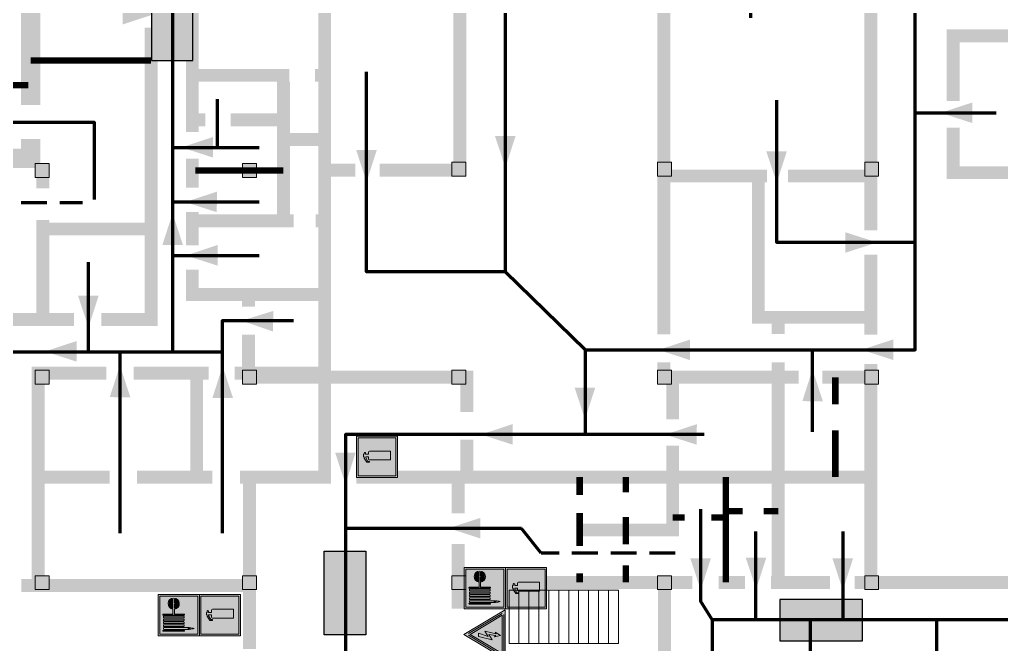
# Model space of a CAD drawing. Header units: millimetres. Extents: x 13810 to 67229, y 12374 to 21950.
# Drawn here: x 25651.7 to 25803.9, y 13954.5 to 14051.3 of the extents above; entities that cross this region are included whole.
import ezdxf

# ---------------------------------------------------------------- set-up
doc = ezdxf.new("R2010")
doc.units = ezdxf.units.MM
doc.linetypes.add('{ Wide Dash }', pattern=[12, 4, -2, 4, -2])
doc.layers.add('План_Штампы', color=7, linetype='Continuous')

# ---------------------------------------------------------------- blocks, each defined once
blk = doc.blocks.new('A$C32E8229D')
at = {"true_color": 0xffffff}
blk.add_hatch(color=7, dxfattribs=at).paths.add_polyline_path([(0, 0), (0, -8), (16, -8), (16, 0)])
h = blk.add_hatch(color=126)
h.paths.add_polyline_path([(0.2, -0.2), (15.8, -0.2), (15.8, -7.8), (0.2, -7.8)])
h.paths.add_polyline_path([(13.49, -2.05), (12.08, -2.05), (11.37, -2.63, 0.162397), (11.29, -2.84), (11.29, -3.63), (10.35, -3.63), (10.35, -4.05), (11.68, -4.05), (11.68, -3.48), (12.26, -4.28), (11.29, -5.1), (11.29, -6.78), (11.85, -6.78), (11.85, -5.44), (12.8, -4.64), (12.8, -5.94), (14.46, -5.94), (14.46, -5.39), (13.45, -5.39), (13.45, -3.97), (12.46, -2.59), (13.15, -2.59), (13.69, -3.34), (14.18, -3)], flags=16)
h.paths.add_polyline_path([(10.74, -1.82, 1), (11.8, -1.82, 1)], flags=16)
h.paths.add_polyline_path([(9.39, -3.59), (5.99, -3.59), (6.56, -3.03), (5.91, -3.03), (5.1, -3.83), (5.91, -4.64), (6.56, -4.64), (5.99, -4.09), (9.39, -4.09)], flags=16)
h.paths.add_polyline_path([(4.29, -1.08), (1.72, -1.08), (1.72, -6.6), (4.29, -6.6)], flags=16)
at = {"color": 126}
blk.add_lwpolyline([(16, -8), (0, -8), (0, 0), (16, 0)], close=True, dxfattribs=at)
blk = doc.blocks.new('A$C3AD82952')
at = {"true_color": 0xf5f5ff}
h = blk.add_hatch(color=7, dxfattribs=at)
h.dxf.hatch_style = 1
h.paths.add_polyline_path([(8.21, 8.73, 0.414214), (7.89, 9.05), (7.22, 9.05), (7.22, 9.92), (7.59, 9.92, 1), (7.57, 10.36), (7.22, 10.36), (7.22, 10.6), (6.43, 10.6), (6.43, 10.36), (6.01, 10.36), (4.74, 9.59), (4.74, 8.69), (4.98, 8.73), (4.98, 9.26), (6.12, 9.91), (6.43, 9.91), (6.43, 9.05), (5.76, 9.05, 0.414214), (5.44, 8.73), (5.44, 2.2), (8.21, 2.2)], flags=0)
h.paths.add_polyline_path([(12.8, 12.8), (0, 12.8), (0, 0), (12.8, 0)])
h.paths.add_polyline_path([(0.51, 12.29), (12.29, 12.29), (12.29, 0.51), (0.51, 0.51)], flags=16)
h.paths.add_polyline_path([(4.74, 9.59), (6.01, 10.36), (6.43, 10.36), (6.43, 10.6), (7.22, 10.6), (7.22, 10.36), (7.59, 10.36, -0.94586), (7.59, 9.92), (7.22, 9.92), (7.22, 9.05), (7.89, 9.05, -0.414214), (8.21, 8.73), (8.21, 2.2), (5.44, 2.2), (5.44, 8.73, -0.414214), (5.76, 9.05), (6.43, 9.05), (6.43, 9.91), (6.12, 9.91), (4.98, 9.26), (4.98, 8.73), (4.74, 8.69)], flags=0)
h = blk.add_hatch(color=242)
h.dxf.hatch_style = 1
h.paths.add_polyline_path([(12.29, 12.29), (0.51, 12.29), (0.51, 0.51), (12.29, 0.51)])
h.paths.add_polyline_path([(4.74, 8.69), (4.74, 9.59), (6.01, 10.36), (6.43, 10.36), (6.43, 10.6), (7.22, 10.6), (7.22, 10.36), (7.59, 10.36, -0.94586), (7.59, 9.92), (7.22, 9.92), (7.22, 9.05), (7.89, 9.05, -0.414214), (8.21, 8.73), (8.21, 2.2), (5.44, 2.2), (5.44, 8.73, -0.414214), (5.76, 9.05), (6.43, 9.05), (6.43, 9.91), (6.12, 9.91), (4.98, 9.26), (4.98, 8.73)], flags=16)
h = blk.add_hatch(color=7, dxfattribs=at)
h.dxf.hatch_style = 1
h.paths.add_polyline_path([(8.21, 8.73, 0.414214), (7.89, 9.05), (7.22, 9.05), (7.22, 9.92), (7.59, 9.92, 1), (7.57, 10.36), (7.22, 10.36), (7.22, 10.6), (6.43, 10.6), (6.43, 10.36), (6.01, 10.36), (4.74, 9.59), (4.74, 8.69), (4.98, 8.73), (4.98, 9.26), (6.12, 9.91), (6.43, 9.91), (6.43, 9.05), (5.76, 9.05, 0.414214), (5.44, 8.73), (5.44, 2.2), (8.21, 2.2)])
at = {"color": 242, "lineweight": 5}
for p, q in [((0, 0), (0, 12.8)), ((0, 12.8), (12.8, 12.8)), ((12.8, 0), (12.8, 12.8)), ((6.01, 10.36), (4.74, 9.59)), ((4.74, 9.59), (4.74, 8.69)), ((4.98, 9.26), (6.12, 9.91)), ((4.98, 8.73), (4.98, 9.26)), ((6.01, 10.36), (6.43, 10.36)), ((6.12, 9.91), (6.43, 9.91)), ((7.22, 10.6), (6.43, 10.6)), ((6.43, 10.6), (6.43, 10.36)), ((6.43, 9.91), (6.43, 9.05)), ((7.22, 10.36), (7.22, 10.6)), ((7.59, 10.36), (7.22, 10.36)), ((7.22, 9.05), (7.22, 9.92)), ((7.59, 9.92), (7.22, 9.92)), ((4.74, 8.69), (4.98, 8.73)), ((5.44, 2.2), (5.44, 8.73)), ((5.76, 9.05), (6.43, 9.05)), ((7.89, 9.05), (7.22, 9.05)), ((8.21, 2.2), (8.21, 8.73)), ((0, 0), (12.8, 0)), ((5.44, 2.2), (8.21, 2.2))]:
    blk.add_line(p, q, dxfattribs=at)
blk.add_lwpolyline([(0.51, 12.29), (12.29, 12.29), (12.29, 0.51), (0.51, 0.51)], close=True, dxfattribs=at)
for centre, radius, start, end in [((7.58, 10.14), 0.223, 273.1875, 86.8125), ((5.76, 8.73), 0.32, 90, 180), ((7.89, 8.73), 0.32, 0, 90)]:
    blk.add_arc(centre, radius, start, end, dxfattribs=at)
blk = doc.blocks.new('A$C37112FD5')
at = {"true_color": 0xf5f5ff}
h = blk.add_hatch(color=7, dxfattribs=at)
h.dxf.hatch_style = 1
h.paths.add_polyline_path([(12.8, -7.4), (0, -7.4), (0, -20.2), (12.8, -20.2)])
h.paths.add_polyline_path([(12.29, -7.91), (12.29, -19.69), (0.51, -19.69), (0.51, -7.91)], flags=16)
h.paths.add_polyline_path([(4.98, -9.04, -0.42597), (5.17, -9.22), (5.17, -12.25), (5.17, -15.29, -0.432244), (4.98, -15.47), (4.83, -15.47, -0.42597), (4.64, -15.29), (4.64, -12.25), (4.64, -9.22, -0.432244), (4.83, -9.04)], flags=0)
h.paths.add_polyline_path([(4.28, -9.22), (4.28, -12.25), (4.28, -15.29, -0.432244), (4.09, -15.47), (3.94, -15.47, -0.42597), (3.75, -15.29), (3.75, -12.25), (3.75, -9.22, -0.432244), (3.94, -9.04), (4.09, -9.04, -0.42597)], flags=0)
h.paths.add_polyline_path([(5.72, -9.04), (5.87, -9.04, -0.42597), (6.06, -9.22), (6.06, -12.25), (6.06, -15.29, -0.432244), (5.87, -15.47), (5.72, -15.47, -0.42597), (5.53, -15.29), (5.53, -12.25), (5.53, -9.22, -0.432244)], flags=0)
h.paths.add_polyline_path([(6.42, -8.9), (6.5, -8.9, -0.42597), (6.69, -9.08), (6.69, -12.03), (8.21, -12.03, -15.824349), (8.21, -12.47), (6.69, -12.47), (6.69, -15.42, -0.432244), (6.5, -15.6), (6.42, -15.6)], flags=0)
h.paths.add_polyline_path([(3.39, -9.22), (3.39, -12.25), (3.39, -15.29, -0.432244), (3.2, -15.47), (3.05, -15.47, -0.42597), (2.85, -15.29), (2.85, -12.25), (2.85, -9.22, -0.432244), (3.05, -9.04), (3.2, -9.04, -0.42597)], flags=0)
h.paths.add_polyline_path([(2.5, -9.22), (2.5, -16.71), (1.96, -16.71), (1.96, -9.22, -0.432244), (2.15, -9.04), (2.31, -9.04, -0.42597)], flags=0)
h.paths.add_polyline_path([(1.61, -8.9), (1.61, -15.6), (1.57, -15.6, -0.42597), (1.37, -15.42), (1.37, -12.03), (1.37, -9.09, -0.432244), (1.57, -8.9)], flags=0)
h.paths.add_polyline_path([(9.76, -10.81), (9.76, -12.03), (8.49, -12.03, -0.336371)], flags=0)
h.paths.add_polyline_path([(8.49, -12.47), (9.76, -12.47), (9.76, -13.7, -0.336371)], flags=0)
h.paths.add_polyline_path([(10.11, -10.81, -0.336371), (11.38, -12.03), (10.11, -12.03)], flags=0)
h.paths.add_polyline_path([(10.11, -12.47), (11.38, -12.47, -0.336371), (10.11, -13.7)], flags=0)
h.paths.add_polyline_path([(2.5, -16.84), (2.5, -17.05), (1.97, -17.05), (1.97, -16.84)], flags=0)
h.paths.add_polyline_path([(2.5, -17.24, -0.033778), (2.24, -18.6, -0.033778), (1.97, -17.24)], flags=0)
h = blk.add_hatch(color=242)
h.dxf.hatch_style = 1
h.paths.add_polyline_path([(12.29, -7.91), (0.51, -7.91), (0.51, -19.69), (12.29, -19.69)])
h.paths.add_polyline_path([(6.42, -15.6), (6.42, -8.9), (6.5, -8.9, -0.42597), (6.69, -9.08), (6.69, -12.03), (8.21, -12.03, -15.824349), (8.21, -12.47), (6.69, -12.47), (6.69, -15.42, -0.432244), (6.5, -15.6)], flags=16)
h.paths.add_polyline_path([(5.87, -15.47), (5.72, -15.47, -0.42597), (5.53, -15.29), (5.53, -12.25), (5.53, -9.22, -0.432244), (5.72, -9.04), (5.87, -9.04, -0.42597), (6.06, -9.22), (6.06, -12.25), (6.06, -15.29, -0.432244)], flags=16)
h.paths.add_polyline_path([(4.98, -15.47), (4.83, -15.47, -0.42597), (4.64, -15.29), (4.64, -12.25), (4.64, -9.22, -0.432244), (4.83, -9.04), (4.98, -9.04, -0.42597), (5.17, -9.22), (5.17, -12.25), (5.17, -15.29, -0.432244)], flags=16)
h.paths.add_polyline_path([(4.09, -15.47), (3.94, -15.47, -0.42597), (3.75, -15.29), (3.75, -12.25), (3.75, -9.22, -0.432244), (3.94, -9.04), (4.09, -9.04, -0.42597), (4.28, -9.22), (4.28, -12.25), (4.28, -15.29, -0.432244)], flags=16)
h.paths.add_polyline_path([(3.2, -15.47), (3.05, -15.47, -0.42597), (2.85, -15.29), (2.85, -12.25), (2.85, -9.22, -0.432244), (3.05, -9.04), (3.2, -9.04, -0.42597), (3.39, -9.22), (3.39, -12.25), (3.39, -15.29, -0.432244)], flags=16)
h.paths.add_polyline_path([(2.5, -17.05), (1.97, -17.05), (1.97, -16.84), (2.5, -16.84)], flags=16)
h.paths.add_polyline_path([(2.5, -17.24, -0.033778), (2.24, -18.6, -0.033778), (1.97, -17.24)], flags=16)
h.paths.add_polyline_path([(2.5, -16.71), (1.96, -16.71), (1.96, -9.22, -0.432244), (2.15, -9.04), (2.31, -9.04, -0.42597), (2.5, -9.22)], flags=16)
h.paths.add_polyline_path([(1.61, -15.6), (1.57, -15.6, -0.42597), (1.37, -15.42), (1.37, -12.03), (1.37, -9.09, -0.432244), (1.57, -8.9), (1.61, -8.9)], flags=16)
h.paths.add_polyline_path([(8.49, -12.47), (9.76, -12.47), (9.76, -13.7, -0.336371)], flags=0)
h.paths.add_polyline_path([(10.11, -13.7), (10.11, -12.47), (11.38, -12.47, -0.336371)], flags=0)
h.paths.add_polyline_path([(8.49, -12.03, -0.336371), (9.76, -10.81), (9.76, -12.03)], flags=0)
h.paths.add_polyline_path([(10.11, -12.03), (10.11, -10.81, -0.336371), (11.38, -12.03)], flags=0)
h = blk.add_hatch(color=7, dxfattribs=at)
h.dxf.hatch_style = 1
h.paths.add_polyline_path([(1.61, -8.9), (1.57, -8.9, 0.432244), (1.37, -9.09), (1.37, -12.03), (1.37, -15.42, 0.42597), (1.57, -15.6), (1.61, -15.6)])
h.paths.add_polyline_path([(2.5, -9.22, 0.42597), (2.31, -9.04), (2.15, -9.04, 0.432244), (1.96, -9.22), (1.96, -16.71), (2.5, -16.71)])
h.paths.add_polyline_path([(2.5, -16.84), (1.97, -16.84), (1.97, -17.05), (2.5, -17.05)])
h.paths.add_polyline_path([(2.5, -17.24), (1.97, -17.24, 0.033778), (2.24, -18.6, 0.033778)])
h.paths.add_polyline_path([(3.39, -12.25), (3.39, -9.22, 0.42597), (3.2, -9.04), (3.05, -9.04, 0.432244), (2.85, -9.22), (2.85, -12.25), (2.85, -15.29, 0.42597), (3.05, -15.47), (3.2, -15.47, 0.432244), (3.39, -15.29)])
h.paths.add_polyline_path([(4.28, -12.25), (4.28, -9.22, 0.42597), (4.09, -9.04), (3.94, -9.04, 0.432244), (3.75, -9.22), (3.75, -12.25), (3.75, -15.29, 0.42597), (3.94, -15.47), (4.09, -15.47, 0.432244), (4.28, -15.29)])
h.paths.add_polyline_path([(5.17, -12.25), (5.17, -9.22, 0.42597), (4.98, -9.04), (4.83, -9.04, 0.432244), (4.64, -9.22), (4.64, -12.25), (4.64, -15.29, 0.42597), (4.83, -15.47), (4.98, -15.47, 0.432244), (5.17, -15.29)])
h.paths.add_polyline_path([(6.06, -12.25), (6.06, -9.22, 0.42597), (5.87, -9.04), (5.72, -9.04, 0.432244), (5.53, -9.22), (5.53, -12.25), (5.53, -15.29, 0.42597), (5.72, -15.47), (5.87, -15.47, 0.432244), (6.06, -15.29)])
h.paths.add_polyline_path([(6.69, -12.47), (8.21, -12.47, 15.824349), (8.21, -12.03), (6.69, -12.03), (6.69, -9.08, 0.42597), (6.5, -8.9), (6.42, -8.9), (6.42, -15.6), (6.5, -15.6, 0.432244), (6.69, -15.42)])
h.paths.add_polyline_path([(8.49, -12.47), (9.76, -12.47), (9.76, -13.7, -0.336371)], flags=16)
h.paths.add_polyline_path([(8.49, -12.03, -0.336371), (9.76, -10.81), (9.76, -12.03)], flags=16)
h.paths.add_polyline_path([(10.11, -12.47), (11.38, -12.47, -0.336371), (10.11, -13.7)], flags=16)
h.paths.add_polyline_path([(10.11, -12.03), (10.11, -10.81, -0.336371), (11.38, -12.03)], flags=16)
h = blk.add_hatch(color=242)
h.dxf.hatch_style = 1
h.paths.add_polyline_path([(9.76, -10.81, 0.336371), (8.49, -12.03), (9.76, -12.03)])
h.paths.add_polyline_path([(10.11, -10.81), (10.11, -12.03), (11.38, -12.03, 0.336371)])
h.paths.add_polyline_path([(11.38, -12.47), (10.11, -12.47), (10.11, -13.7, 0.336371)])
h.paths.add_polyline_path([(9.76, -12.47), (8.49, -12.47, 0.336371), (9.76, -13.7)])
at = {"color": 242, "lineweight": 5}
for p, q in [((0, -20.2), (0, -7.4)), ((0, -7.4), (12.8, -7.4)), ((1.37, -12.03), (1.37, -9.08)), ((1.57, -8.9), (1.61, -8.9)), ((1.61, -8.9), (1.61, -15.6)), ((2.15, -9.04), (2.31, -9.04)), ((3.05, -9.04), (3.2, -9.04)), ((3.94, -9.04), (4.09, -9.04)), ((4.83, -9.04), (4.98, -9.04)), ((5.72, -9.04), (5.87, -9.04)), ((6.42, -8.9), (6.42, -15.6)), ((6.5, -8.9), (6.42, -8.9)), ((6.69, -12.03), (6.69, -9.08)), ((12.8, -20.2), (12.8, -7.4)), ((1.37, -12.03), (1.37, -15.42)), ((1.96, -16.71), (1.96, -9.22)), ((2.5, -16.71), (2.5, -9.22)), ((2.85, -12.25), (2.85, -9.22)), ((3.39, -12.25), (3.39, -9.22)), ((3.75, -12.25), (3.75, -9.22)), ((4.28, -12.25), (4.28, -9.22)), ((4.64, -12.25), (4.64, -9.22)), ((5.17, -12.25), (5.17, -9.22)), ((5.53, -12.25), (5.53, -9.22)), ((6.06, -12.25), (6.06, -9.22)), ((8.21, -12.03), (6.69, -12.03)), ((9.76, -12.03), (8.49, -12.03)), ((9.76, -10.81), (9.76, -12.03)), ((10.11, -10.81), (10.11, -12.03)), ((11.38, -12.03), (10.11, -12.03)), ((2.85, -12.25), (2.85, -15.29)), ((3.39, -12.25), (3.39, -15.29)), ((3.75, -12.25), (3.75, -15.29)), ((4.28, -12.25), (4.28, -15.29)), ((4.64, -12.25), (4.64, -15.29)), ((5.17, -12.25), (5.17, -15.29)), ((5.53, -12.25), (5.53, -15.29)), ((6.06, -12.25), (6.06, -15.29)), ((8.21, -12.47), (6.69, -12.47)), ((6.69, -12.47), (6.69, -15.42)), ((9.76, -12.47), (8.49, -12.47)), ((9.76, -12.47), (9.76, -13.7)), ((11.38, -12.47), (10.11, -12.47)), ((10.11, -12.47), (10.11, -13.7)), ((1.57, -15.6), (1.61, -15.6)), ((1.96, -16.71), (2.5, -16.71)), ((1.97, -16.84), (2.5, -16.84)), ((1.97, -17.05), (1.97, -16.84)), ((2.5, -17.05), (1.97, -17.05)), ((1.97, -17.24), (2.5, -17.24)), ((2.5, -16.84), (2.5, -17.05)), ((3.05, -15.47), (3.2, -15.47)), ((3.94, -15.47), (4.09, -15.47)), ((4.83, -15.47), (4.98, -15.47)), ((5.72, -15.47), (5.87, -15.47)), ((6.42, -15.6), (6.5, -15.6)), ((0, -20.2), (12.8, -20.2))]:
    blk.add_line(p, q, dxfattribs=at)
blk.add_lwpolyline([(0.51, -7.91), (12.29, -7.91), (12.29, -19.69), (0.51, -19.69)], close=True, dxfattribs=at)
for centre, radius, start, end in [((1.56, -9.09), 0.182, 87.1027, 180.6071), ((2.15, -9.22), 0.182, 87.1027, 180.6071), ((2.32, -9.22), 0.182, 359.3929, 92.8973), ((3.04, -9.22), 0.182, 87.1027, 180.6071), ((3.21, -9.22), 0.182, 359.3929, 92.8973), ((3.93, -9.22), 0.182, 87.1027, 180.6071), ((4.1, -9.22), 0.182, 359.3929, 92.8973), ((4.82, -9.22), 0.182, 87.1027, 180.6071), ((4.99, -9.22), 0.182, 359.3929, 92.8973), ((5.71, -9.22), 0.182, 87.1027, 180.6071), ((5.88, -9.22), 0.182, 359.3929, 92.8973), ((6.51, -9.09), 0.182, 359.3929, 92.8973), ((9.93, -12.25), 1.74, 187.2319, 172.7681), ((9.93, -12.25), 1.46, 96.9927, 171.3585), ((9.93, -12.25), 1.46, 8.6415, 83.0073), ((9.93, -12.25), 1.46, 188.6415, 263.0073), ((9.93, -12.25), 1.46, 276.9927, 351.3585), ((1.56, -15.42), 0.182, 179.3929, 272.8973), ((12.17, -15.98), 10.27, 187.041, 194.7793), ((-7.7, -15.98), 10.27, 345.2207, 352.959), ((3.04, -15.29), 0.182, 179.3929, 272.8973), ((3.21, -15.29), 0.182, 267.1027, 0.6071), ((3.93, -15.29), 0.182, 179.3929, 272.8973), ((4.1, -15.29), 0.182, 267.1027, 0.6071), ((4.82, -15.29), 0.182, 179.3929, 272.8973), ((4.99, -15.29), 0.182, 267.1027, 0.6071), ((5.71, -15.29), 0.182, 179.3929, 272.8973), ((5.88, -15.29), 0.182, 267.1027, 0.6071), ((6.51, -15.42), 0.182, 267.1027, 0.6071)]:
    blk.add_arc(centre, radius, start, end, dxfattribs=at)
blk = doc.blocks.new('A$C3E6D3DDE')
at = {"lineweight": 5}
h = blk.add_hatch(color=40, dxfattribs=at)
h.paths.add_polyline_path([(24.1, 1.45), (16.46, -11.35), (31.74, -11.35)])
h.paths.add_polyline_path([(24.09, -0.46), (30.03, -10.41), (18.14, -10.41)], flags=16)
h.paths.add_polyline_path([(24.54, -3.08), (23.41, -6.02), (25.13, -5.01), (24.33, -8.5), (24.82, -8.27), (23.79, -9.86), (23.4, -8.04), (23.8, -8.43), (24.04, -6.29), (22.39, -7.25), (23.44, -3.08)], flags=0)
h = blk.add_hatch(color=256, dxfattribs=at)
h.paths.add_polyline_path([(24.37, 0.03, 0.567511), (23.82, 0.03), (17.59, -10.4, 0.582454), (17.86, -10.88), (30.32, -10.88, 0.582149), (30.6, -10.4)])
h.paths.add_polyline_path([(24.09, -0.46), (18.14, -10.41), (30.03, -10.41)], flags=16)
h.paths.add_polyline_path([(24.54, -3.08), (23.41, -6.02), (25.13, -5.01), (24.33, -8.5), (24.82, -8.27), (23.79, -9.86), (23.4, -8.04), (23.8, -8.43), (24.04, -6.29), (22.39, -7.25), (23.44, -3.08)], flags=0)
h = blk.add_hatch(color=40, dxfattribs=at)
h.paths.add_polyline_path([(24.09, -0.46), (18.14, -10.41), (30.03, -10.41)])
h.paths.add_polyline_path([(24.82, -8.27), (23.79, -9.86), (23.4, -8.04), (23.8, -8.43), (24.04, -6.29), (22.39, -7.25), (23.44, -3.08), (24.54, -3.08), (23.41, -6.02), (25.13, -5.01), (24.33, -8.5)], flags=16)
at = {"color": 40, "lineweight": 5}
for p, q in [((16.46, -11.35), (24.1, 1.45)), ((24.1, 1.45), (31.74, -11.35))]:
    blk.add_line(p, q, dxfattribs=at)
at = {"lineweight": 5}
for p, q in [((17.59, -10.4), (23.82, 0.03)), ((24.37, 0.03), (30.6, -10.4)), ((18.14, -10.41), (24.09, -0.46)), ((24.09, -0.46), (30.03, -10.41)), ((23.44, -3.08), (22.39, -7.25)), ((23.41, -6.02), (24.54, -3.08)), ((25.13, -5.01), (23.41, -6.02)), ((24.54, -3.08), (23.44, -3.08)), ((24.33, -8.5), (25.13, -5.01)), ((22.39, -7.25), (24.04, -6.29)), ((23.8, -8.43), (23.4, -8.04)), ((23.4, -8.04), (23.79, -9.86)), ((23.79, -9.86), (24.82, -8.27)), ((24.04, -6.29), (23.8, -8.43)), ((24.82, -8.27), (24.33, -8.5)), ((17.86, -10.88), (30.32, -10.88)), ((18.14, -10.41), (30.03, -10.41))]:
    blk.add_line(p, q, dxfattribs=at)
at = {"color": 50, "lineweight": 5}
blk.add_line((31.74, -11.35), (16.46, -11.35), dxfattribs=at)

msp = doc.modelspace()

# ---------------------------------------------------------------- hatches: boundary and pattern name
at = {"lineweight": 0}
h = msp.add_hatch(color=256, dxfattribs=at)
h.dxf.hatch_style = 1
h.paths.add_polyline_path([(25656.23, 14029.02), (25654.07, 14029.02), (25654.07, 14026.86), (25656.23, 14026.86)])
h = msp.add_hatch(color=256, dxfattribs=at)
h.dxf.hatch_style = 1
h.paths.add_polyline_path([(25688.4, 14029.02), (25686.24, 14029.02), (25686.24, 14026.86), (25688.4, 14026.86)])
h = msp.add_hatch(color=256, dxfattribs=at)
h.dxf.hatch_style = 1
h.paths.add_polyline_path([(25720.87, 14029.23), (25718.71, 14029.23), (25718.71, 14027.07), (25720.87, 14027.07)])
h = msp.add_hatch(color=256, dxfattribs=at)
h.dxf.hatch_style = 1
h.paths.add_polyline_path([(25752.75, 14029.23), (25750.59, 14029.23), (25750.59, 14027.07), (25752.75, 14027.07)])
h = msp.add_hatch(color=256, dxfattribs=at)
h.dxf.hatch_style = 1
h.paths.add_polyline_path([(25784.88, 14029.23), (25782.72, 14029.23), (25782.72, 14027.07), (25784.88, 14027.07)])
h = msp.add_hatch(color=256, dxfattribs=at)
h.dxf.hatch_style = 1
h.paths.add_polyline_path([(25656.23, 13996.96), (25654.07, 13996.96), (25654.07, 13994.81), (25656.23, 13994.81)])
h = msp.add_hatch(color=256, dxfattribs=at)
h.dxf.hatch_style = 1
h.paths.add_polyline_path([(25688.4, 13996.96), (25686.24, 13996.96), (25686.24, 13994.81), (25688.4, 13994.81)])
h = msp.add_hatch(color=256, dxfattribs=at)
h.dxf.hatch_style = 1
h.paths.add_polyline_path([(25720.87, 13996.95), (25718.71, 13996.95), (25718.71, 13994.79), (25720.87, 13994.79)])
h = msp.add_hatch(color=256, dxfattribs=at)
h.dxf.hatch_style = 1
h.paths.add_polyline_path([(25752.75, 13996.95), (25750.59, 13996.95), (25750.59, 13994.79), (25752.75, 13994.79)])
h = msp.add_hatch(color=256, dxfattribs=at)
h.dxf.hatch_style = 1
h.paths.add_polyline_path([(25784.88, 13996.95), (25782.72, 13996.95), (25782.72, 13994.79), (25784.88, 13994.79)])
h = msp.add_hatch(color=256, dxfattribs=at)
h.dxf.hatch_style = 1
h.paths.add_polyline_path([(25656.23, 13965.11), (25654.07, 13965.11), (25654.07, 13962.95), (25656.23, 13962.95)])
h = msp.add_hatch(color=256, dxfattribs=at)
h.dxf.hatch_style = 1
h.paths.add_polyline_path([(25688.4, 13965.11), (25686.24, 13965.11), (25686.24, 13962.95), (25688.4, 13962.95)])
h = msp.add_hatch(color=256, dxfattribs=at)
h.dxf.hatch_style = 1
h.paths.add_polyline_path([(25720.87, 13965.11), (25718.71, 13965.11), (25718.71, 13962.95), (25720.87, 13962.95)])
h = msp.add_hatch(color=256, dxfattribs=at)
h.dxf.hatch_style = 1
h.paths.add_polyline_path([(25752.75, 13965.11), (25750.59, 13965.11), (25750.59, 13962.95), (25752.75, 13962.95)])
h = msp.add_hatch(color=256, dxfattribs=at)
h.dxf.hatch_style = 1
h.paths.add_polyline_path([(25784.88, 13965.11), (25782.72, 13965.11), (25782.72, 13962.95), (25784.88, 13962.95)])

# ---------------------------------------------------------------- linework, layer by layer
at = {"color": 126, "lineweight": 100, "true_color": 0x008754}
for points in [[(25606.86, 14028.33), (25606.86, 14024.57), (25616.7, 14024.57), (25616.7, 13999.84), (25596.23, 13999.84), (25675.42, 13999.84), (25675.42, 14097.59), (25662.88, 14097.59), (25716.21, 14097.59), (25722.69, 14095.54), (25776.69, 14095.54), (25776.69, 14103.58), (25758.77, 14103.58)], [(25726.98, 14076.22), (25726.98, 14076.22), (25726.98, 14012.22), (25705.48, 14012.22), (25705.48, 14043.22)], [(25790.54, 14016.74), (25790.54, 14067.16), (25765, 14067.16), (25765, 14051.57)], [(25682.36, 14031.51), (25682.36, 14038.96)], [(25739.38, 14000.13), (25742.15, 14000.13), (25790.54, 14000.13), (25790.54, 14016.74), (25769.11, 14016.74), (25769.11, 14038.85)], [(25790.54, 14036.86), (25803.11, 14036.86)], [(25663.27, 14023.43), (25663.27, 14035.35), (25585.58, 14035.35)], [(25675.42, 14031.51), (25688.82, 14031.51)], [(25675.42, 14023.07), (25688.82, 14023.07)], [(25675.42, 14014.73), (25688.82, 14014.73)], [(25662.34, 13999.84), (25662.34, 14013.7)], [(25739.38, 14000.13), (25726.98, 14012.22)], [(25694.15, 14004.63), (25683.1, 14004.63), (25683.1, 13999.84)], [(25739.38, 14000.13), (25739.38, 13986.98)], [(25774.57, 14000.13), (25774.57, 13987.39)], [(25667.23, 13999.84), (25667.23, 13971.73)], [(25675.42, 13999.84), (25683.1, 13999.84), (25683.1, 13971.73)], [(25757.84, 13986.98), (25702.21, 13986.98), (25702.21, 13926.87)], [(25757.27, 13975.45), (25757.27, 13961.18), (25759.06, 13958.29)], [(25729.48, 13972.43), (25702.21, 13972.43)], [(25732.54, 13968.63), (25729.48, 13972.43)], [(25765.85, 13958.29), (25765.85, 13971.95)], [(25779.38, 13958.29), (25779.38, 13971.95)], [(25808.34, 13934.31), (25808.34, 13958.29), (25759.06, 13958.29), (25759.06, 13938.96)], [(25774.28, 13958.29), (25774.28, 13938.96)], [(25793.86, 13958.29), (25793.86, 13938.96)]]:
    msp.add_lwpolyline(points, dxfattribs=at)
at = {"lineweight": 0}
for points, const_width in [([(25685.04, 13996.51), (25698.97, 13996.51), (25698.97, 14092.2)], 2), ([(25719.94, 14091.91), (25719.94, 14027.97), (25707.48, 14027.97)], 2), ([(25678.45, 14078.65), (25678.45, 14033.89)], 2), ([(25751.58, 14078.13), (25751.58, 14002.53)], 2), ([(25783.66, 14064.91), (25783.66, 14018.63)], 2), ([(25653.36, 14038.09), (25653.36, 14062.53)], 3), ([(25664.32, 14004.81), (25672.07, 14004.81), (25672.07, 14050.05)], 2), ([(25796.45, 14038.71), (25796.45, 14048.8), (25808.42, 14048.8), (25808.42, 14027.59), (25796.45, 14027.59), (25796.45, 14034.59)], 2), ([(25672.07, 14044.98), (25653.36, 14044.98)], 1), ([(25692.58, 14027.93), (25692.58, 14027.93), (25692.58, 14020.14), (25692.58, 14042.67), (25693.48, 14042.67), (25678.45, 14042.67)], 2), ([(25698.97, 14042.67), (25697.47, 14042.67)], 2), ([(25580.01, 14038.82), (25580.01, 14041.14), (25653.02, 14041.14), (25622.75, 14041.14), (25622.75, 14038.75)], 1), ([(25678.45, 14035.77), (25680.46, 14035.77)], 2), ([(25692.58, 14035.77), (25684.38, 14035.77)], 2), ([(25608.29, 14029.81), (25653.36, 14029.81), (25653.36, 14032.81)], 3), ([(25692.58, 14032.72), (25698.97, 14032.72)], 2), ([(25678.45, 14029.75), (25678.45, 14025.24)], 2), ([(25698.97, 14027.97), (25703.71, 14027.97)], 2), ([(25655.27, 14027.3), (25655.27, 14025.16)], 2), ([(25692.58, 14027.93), (25678.93, 14027.93)], 1), ([(25767.58, 14027.07), (25751.58, 14027.07)], 2), ([(25766.23, 14027.07), (25766.23, 14005.17), (25783.66, 14005.17)], 2), ([(25783.66, 14027.07), (25770.83, 14027.07)], 2), ([(25678.45, 14021.48), (25678.45, 14016.35)], 2), ([(25655.27, 14020.23), (25655.27, 14004.81)], 2), ([(25655.27, 14018.86), (25672.07, 14018.86)], 2), ([(25678.45, 14020.14), (25694.15, 14020.14)], 2), ([(25698.97, 14020.14), (25697.57, 14020.14)], 2), ([(25783.66, 14014.87), (25783.66, 14002.46)], 2), ([(25678.45, 14012.57), (25678.45, 14008.71), (25698.97, 14008.71)], 2), ([(25687.17, 14008.71), (25687.17, 14006.84)], 2), ([(25769.31, 14005.17), (25769.31, 14002.59)], 2), ([(25633.84, 14004.81), (25660.1, 14004.81)], 2), ([(25687.17, 14002.46), (25687.17, 13996.51)], 2), ([(25751.58, 13998.2), (25751.58, 13995.77)], 2), ([(25769.31, 13998.21), (25769.31, 13964.06)], 2), ([(25783.66, 13997.91), (25783.66, 13964.06), (25781.18, 13964.06)], 2), ([(25654.54, 13980.4), (25654.54, 13996.51), (25665.1, 13996.51)], 2), ([(25669.35, 13996.51), (25681.01, 13996.51)], 2), ([(25679.12, 13980.4), (25679.12, 13996.51)], 2), ([(25698.97, 13996.51), (25698.97, 13980.4), (25687.32, 13980.4), (25699.74, 13980.4)], 2), ([(25722.03, 13995.88), (25687.32, 13995.88)], 2), ([(25721.02, 13990.51), (25721.02, 13995.88)], 2), ([(25772.48, 13995.88), (25750.57, 13995.88)], 2), ([(25752.94, 13995.91), (25752.94, 13989.34)], 2), ([(25782.72, 13995.88), (25776.16, 13995.88)], 2), ([(25778.16, 13995.88), (25778.16, 13991.69)], 1), ([(25778.16, 13980.4), (25778.16, 13987.63)], 1), ([(25721.02, 13980.4), (25721.02, 13986.18)], 2), ([(25738.52, 13972.19), (25752.94, 13972.19), (25752.94, 13985.26)], 2), ([(25665.62, 13980.4), (25654.54, 13980.4), (25654.54, 13980.4)], 2), ([(25654.54, 13980.4), (25654.54, 13963.59)], 2), ([(25681.56, 13980.4), (25669.88, 13980.4)], 2), ([(25687.32, 13963.59), (25687.32, 13980.4), (25685.84, 13980.4)], 2), ([(25703.87, 13980.4), (25783.66, 13980.4)], 2), ([(25719.68, 13980.4), (25719.68, 13974.79)], 2), ([(25738.52, 13980.4), (25738.52, 13977.61)], 1), ([(25745.67, 13980.4), (25745.67, 13978.04)], 1), ([(25761.17, 13964.06), (25761.17, 13980.4), (25761.17, 13980.4), (25761.17, 13975.12), (25763.82, 13975.12)], 1), ([(25738.52, 13969.7), (25738.52, 13974.84)], 1), ([(25745.67, 13969.97), (25745.67, 13974.19)], 1), ([(25752.94, 13974.13), (25754.81, 13974.13)], 1), ([(25761.17, 13974.13), (25758.96, 13974.13)], 1), ([(25769.31, 13975.12), (25767.07, 13975.12)], 1), ([(25719.68, 13964.06), (25719.68, 13970.02)], 2), ([(25745.67, 13964.06), (25745.67, 13966.72)], 1), ([(25755.97, 13964.06), (25719.68, 13964.06), (25719.68, 13960)], 2), ([(25738.52, 13964.06), (25738.52, 13965.47)], 1), ([(25751.69, 13964.06), (25751.69, 13928.62), (25751.69, 13951.22), (25756.85, 13951.22)], 2), ([(25764.15, 13964.06), (25760.1, 13964.06)], 2), ([(25777.35, 13964.06), (25768.19, 13964.06)], 2), ([(25781.18, 13964.06), (25882.12, 13964.06)], 2), ([(25651.92, 13963.59), (25687.32, 13963.59), (25687.32, 13953.77)], 2)]:
    msp.add_lwpolyline(points, dxfattribs=dict(at, const_width=const_width))
for points in [[(25654.07, 14029.02), (25656.23, 14029.02), (25656.23, 14026.86), (25654.07, 14026.86)], [(25686.24, 14029.02), (25688.4, 14029.02), (25688.4, 14026.86), (25686.24, 14026.86)], [(25718.71, 14029.23), (25720.87, 14029.23), (25720.87, 14027.07), (25718.71, 14027.07)], [(25750.59, 14029.23), (25752.75, 14029.23), (25752.75, 14027.07), (25750.59, 14027.07)], [(25782.72, 14029.23), (25784.88, 14029.23), (25784.88, 14027.07), (25782.72, 14027.07)], [(25654.07, 13996.96), (25656.23, 13996.96), (25656.23, 13994.81), (25654.07, 13994.81)], [(25686.24, 13996.96), (25688.4, 13996.96), (25688.4, 13994.81), (25686.24, 13994.81)], [(25718.71, 13996.95), (25720.87, 13996.95), (25720.87, 13994.79), (25718.71, 13994.79)], [(25750.59, 13996.95), (25752.75, 13996.95), (25752.75, 13994.79), (25750.59, 13994.79)], [(25782.72, 13996.95), (25784.88, 13996.95), (25784.88, 13994.79), (25782.72, 13994.79)], [(25654.07, 13965.11), (25656.23, 13965.11), (25656.23, 13962.95), (25654.07, 13962.95)], [(25686.24, 13965.11), (25688.4, 13965.11), (25688.4, 13962.95), (25686.24, 13962.95)], [(25718.71, 13965.11), (25720.87, 13965.11), (25720.87, 13962.95), (25718.71, 13962.95)], [(25750.59, 13965.11), (25752.75, 13965.11), (25752.75, 13962.95), (25750.59, 13962.95)], [(25782.72, 13965.11), (25784.88, 13965.11), (25784.88, 13962.95), (25782.72, 13962.95)], [(25727.57, 13954.6), (25729.11, 13954.6), (25729.11, 13962.86), (25727.57, 13962.86)], [(25729.11, 13954.6), (25730.65, 13954.6), (25730.65, 13962.86), (25729.11, 13962.86)], [(25730.65, 13954.6), (25732.19, 13954.6), (25732.19, 13962.86), (25730.65, 13962.86)], [(25732.19, 13954.6), (25733.73, 13954.6), (25733.73, 13962.86), (25732.19, 13962.86)], [(25733.73, 13954.6), (25735.28, 13954.6), (25735.28, 13962.86), (25733.73, 13962.86)], [(25735.28, 13954.6), (25736.82, 13954.6), (25736.82, 13962.86), (25735.28, 13962.86)], [(25736.82, 13954.6), (25738.36, 13954.6), (25738.36, 13962.86), (25736.82, 13962.86)], [(25738.36, 13954.6), (25739.9, 13954.6), (25739.9, 13962.86), (25738.36, 13962.86)], [(25739.9, 13954.6), (25741.44, 13954.6), (25741.44, 13962.86), (25739.9, 13962.86)], [(25741.44, 13954.6), (25742.98, 13954.6), (25742.98, 13962.86), (25741.44, 13962.86)], [(25742.98, 13954.6), (25744.52, 13954.6), (25744.52, 13962.86), (25742.98, 13962.86)]]:
    msp.add_lwpolyline(points, close=True, dxfattribs=at)
at = {"color": 126, "linetype": '{ Wide Dash }', "lineweight": 100, "true_color": 0x008754}
for points in [[(25633.89, 14022.96), (25661.44, 14022.96)], [(25753.33, 13968.63), (25732.54, 13968.63)]]:
    msp.add_lwpolyline(points, dxfattribs=at)
at = {"layer": 'План_Штампы', "color": 126, "true_color": 0x008754}
for points in [[(25667.67, 14050.57), (25667.67, 14053.76), (25672.57, 14052.18)], [(25799.41, 14038.47), (25799.4, 14035.28), (25794.5, 14036.86)], [(25681.68, 14033.12), (25681.67, 14029.93), (25676.77, 14031.51)], [(25725.38, 14033.28), (25728.58, 14033.28), (25727, 14028.38)], [(25703.86, 14031.09), (25707.05, 14031.08), (25705.48, 14026.18)], [(25767.46, 14030.91), (25770.65, 14030.91), (25769.08, 14026.01)], [(25682.26, 14024.65), (25682.25, 14021.46), (25677.36, 14023.03)], [(25677, 14016.37), (25673.81, 14016.38), (25675.39, 14021.28)], [(25779.72, 14015.16), (25779.73, 14018.35), (25784.63, 14016.78)], [(25682.36, 14016.37), (25682.36, 14013.18), (25677.46, 14014.75)], [(25660.73, 14008.51), (25663.92, 14008.5), (25662.35, 14003.61)], [(25691.02, 14006.16), (25690.96, 14002.97), (25686.09, 14004.64)], [(25755.65, 14001.72), (25755.64, 13998.53), (25750.75, 14000.12)], [(25787.16, 14001.75), (25787.16, 13998.55), (25782.26, 14000.13)], [(25660.51, 14001.49), (25660.5, 13998.3), (25655.61, 13999.87)], [(25668.84, 13992.78), (25665.65, 13992.79), (25667.23, 13997.69)], [(25684.76, 13992.67), (25681.57, 13992.67), (25683.15, 13997.57)], [(25776.24, 13992.16), (25773.05, 13992.17), (25774.62, 13997.07)], [(25737.74, 13994.26), (25740.93, 13994.26), (25739.35, 13989.36)], [(25728.13, 13988.62), (25728.12, 13985.43), (25723.23, 13987)], [(25756.69, 13988.6), (25756.68, 13985.41), (25751.78, 13986.99)], [(25700.59, 13984.21), (25703.78, 13984.2), (25702.21, 13979.31)], [(25723.12, 13974.08), (25723.11, 13970.89), (25718.22, 13972.47)], [(25755.68, 13967.8), (25758.87, 13967.8), (25757.29, 13962.9)], [(25764.27, 13967.91), (25767.46, 13967.91), (25765.89, 13963.01)], [(25777.72, 13967.78), (25780.91, 13967.78), (25779.33, 13962.88)]]:
    msp.add_solid(points, dxfattribs=at)

# ---------------------------------------------------------------- block references
at = {"rotation": 90}
for name, p, xscale, yscale, zscale in [('A$C3AD82952', (25710.29, 13980.33), 0.5, 0.5, 0.5), ('A$C37112FD5', (25716.9, 13959.99), 0.4999987203627825, 0.4999987203627825, 0.4999987203627825), ('A$C3AD82952', (25733.4, 13959.99), 0.5, 0.5, 0.5), ('A$C37112FD5', (25669.44, 13955.81), 0.4999987203627825, 0.4999987203627825, 0.4999987203627825), ('A$C3AD82952', (25685.94, 13955.81), 0.5, 0.5, 0.5), ('A$C3E6D3DDE', (25721.3, 13943.96), 0.5, 0.5, 0.5)]:
    msp.add_blockref(name, p, dxfattribs=dict(at, xscale=xscale, yscale=yscale, zscale=zscale))
at = {"layer": 'План_Штампы', "color": 126, "true_color": 0x008754}
for p, xscale, yscale, zscale, rotation in [((25672.13, 14057.79), -0.8, 0.8, 0.8, 90), ((25698.9, 13955.97), 0.8100087101568005, 0.8100087101568005, 0.8100087101568005, 89.99786532371438)]:
    msp.add_blockref('A$C32E8229D', p, dxfattribs=dict(at, xscale=xscale, yscale=yscale, zscale=zscale, rotation=rotation))
at = {"layer": 'План_Штампы', "color": 126, "true_color": 0x008754, "xscale": -0.8, "yscale": 0.8, "zscale": 0.8}
msp.add_blockref('A$C32E8229D', (25782.38, 13961.43), dxfattribs=at)

doc.saveas('drawing.dxf')
